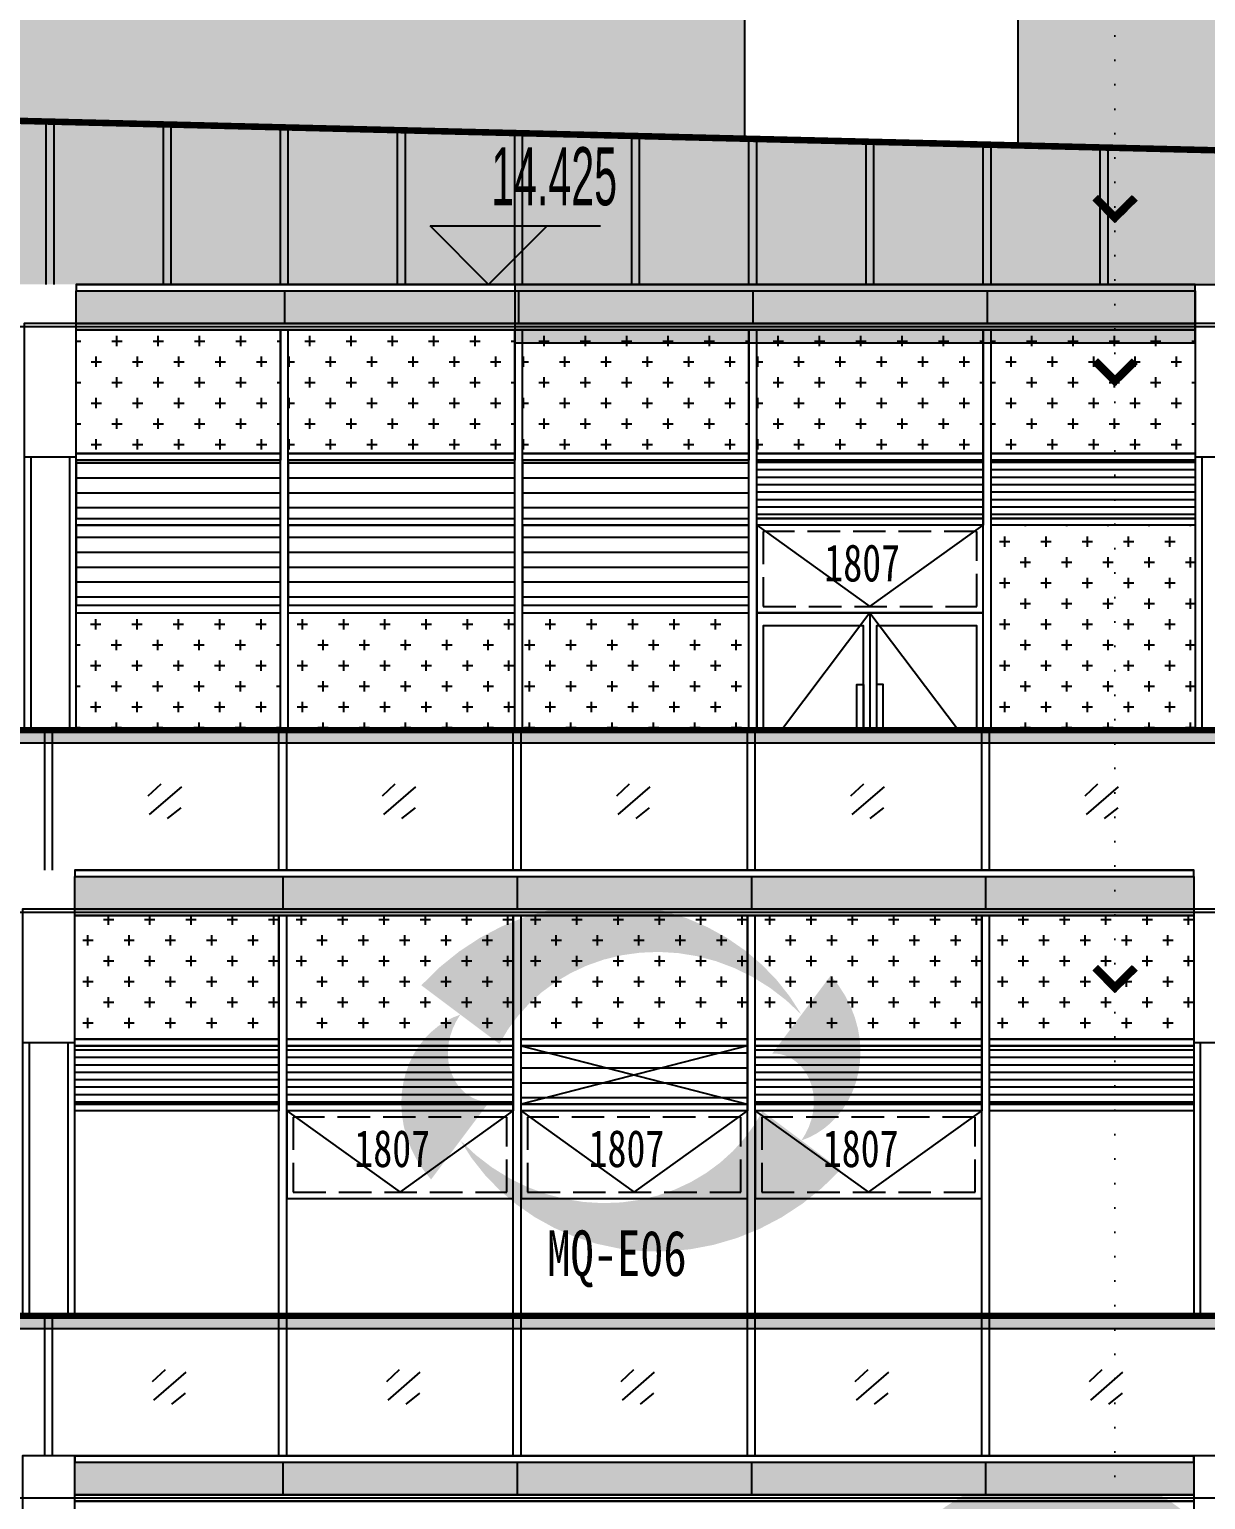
# Model space of a CAD drawing. Extents: x -483182 to 812890, y -390528 to -214858.
# Drawn here: x 309540 to 318579, y -316542 to -305246 of the extents above; entities that cross this region are included whole.
import ezdxf
from ezdxf.xclip import XClip

# ---------------------------------------------------------------- set-up
doc = ezdxf.new("R2010")
doc.units = 0
doc.header["$LTSCALE"] = 1000
doc.header["$MEASUREMENT"] = 0
doc.header["$XCLIPFRAME"] = 0
doc.linetypes.add('DASH', pattern=[0.35, 0.25, -0.1])
doc.linetypes.add('DOT2', pattern=[0.125, 0, -0.125])
for name, color, linetype in [('01-标注_标高', 200, 'Continuous'), ('01-标注_符号', 200, 'Continuous'), ('02-TEXT_标注', 130, 'Continuous'), ('05-填充_156', 156, 'Continuous'), ('05-填充_168', 168, 'Continuous'), ('05-填充_18', 18, 'Continuous'), ('A-C_幕墙龙骨', 133, 'Continuous'), ('A-C_窗', 140, 'Continuous'), ('A-C_门', 150, 'Continuous'), ('A-E_栏杆', 232, 'Continuous'), ('D-铝板', 181, 'Continuous'), ('E-立面轮廓', 241, 'Continuous'), ('外墙百叶', 162, 'Continuous')]:
    doc.layers.add(name, color=color, linetype=linetype)
doc.layers.add('04-不打印_辅助线', color=165, linetype='Continuous', plot=False)
doc.layers.add('DIM_MODI', color=6, linetype='Continuous', plot=False)
doc.styles.add('_TCH_AXIS', font='STXIHEI_0.TTF', dxfattribs={"width": 0.75})
doc.styles.add('_TCH_DIM', font='ros.shx', dxfattribs={"width": 0.75, "bigfont": 'jd.shx'})
doc.styles.add('logo-3', font='', dxfattribs={"width": 0.75})
doc.styles.get("Standard").update_dxf_attribs({"font": 'STXIHEI_0.TTF', "width": 0.75})
doc.styles.get('logo-3').set_extended_font_data('SimSun')
doc.dimstyles.new('副本 ISO-1', dxfattribs={"dimtxt": 2.5, "dimasz": 1.5, "dimexe": 1.25, "dimexo": 0.625, "dimtad": 1, "dimdec": 0, "dimtxsty": 'logo-3', "dimblk": 'ARCHTICK', "dimcen": 2.5, "dimdle": 1, "dimadec": 0, "dimazin": 0, "dimtfac": 1, "dimtdec": 0, "dimtix": 1, "dimtmove": 0, "dimatfit": 3, "dimldrblk": 'AR', "dimfxl": 0, "dimarcsym": 0})
pattern_1 = [(0, (-265776, 354870.37), (158.75, 158.75), [79.375, -238.125]), (90, (-265736.31, 354830.69), (-158.75, 158.75), [79.375, -238.125])]
pattern_2 = [(0, (-288349.68, 311729.43), (0, 114.3), [])]
pattern_3 = [(0, (-290149.68, 311729.43), (0, 114.3), [])]
pattern_4 = [(0, (-291779.68, 311729.43), (0, 114.3), [])]

# ---------------------------------------------------------------- blocks, each defined once
blk = doc.blocks.new('jmhrsdhj')
for p, q in [((-200, 3500), (-200, 0)), ((-150, 3500), (-150, 0)), ((150, 0), (150, 3500)), ((200, 0), (200, 3500))]:
    blk.add_line(p, q)
blk.add_lwpolyline([(-200, 3500), (200, 3500), (200, 4525), (-200, 4525)], close=True)
blk = doc.blocks.new('*U139')
at = {"layer": '05-填充_168'}
h = blk.add_hatch(color=256, dxfattribs=at)
h.dxf.hatch_style = 1
h.paths.add_polyline_path([(0, 300), (8600, 300), (8600, 50), (0, 50)])
for points in [[(0, 350), (8600, 350)], [(0, 300), (8600, 300)], [(0, 50), (8600, 50)], [(0, 0), (8600, 0)]]:
    blk.add_lwpolyline(points)
for points in [[(0, 300), (8600, 300), (8600, 350), (0, 350)], [(0, 300), (8600, 300), (8600, 50), (0, 50)], [(8600, 0), (0, 0), (0, 50), (8600, 50)]]:
    blk.add_lwpolyline(points, close=True)
blk = doc.blocks.new('*U162')
at = {"layer": 'A-C_窗'}
blk.add_line((0, 125), (0, -125), dxfattribs=at)
blk = doc.blocks.new('*U163')
at = {"layer": 'A-C_窗', "color": 0, "linetype": 'ByBlock', "lineweight": -2, "transparency": 16777216}
for p in [(0, 0), (1800, 0), (3600, 0), (5400, 0)]:
    blk.add_blockref('*U162', p, dxfattribs=at)
blk = doc.blocks.new('A$C2E0A5E3B')
blk.add_lwpolyline([(-5, 0), (1735, 0), (1735, 675), (-5, 675)], close=True)
for points in [[(-5, 675), (865, 50)], [(865, 50), (1735, 675)]]:
    blk.add_lwpolyline(points)
at = {"linetype": 'DASH'}
blk.add_lwpolyline([(45, 50), (1685, 50), (1685, 625), (45, 625)], close=True, dxfattribs=at)
at = {"layer": '04-不打印_辅助线', "width": 0.75}
blk.add_text('1807', height=285.4, dxfattribs=at).set_placement((514, 242))
blk = doc.blocks.new('*U160')
at = {"layer": 'A-C_窗'}
blk.add_blockref('A$C2E0A5E3B', (-865, -337.5), dxfattribs=at)
blk = doc.blocks.new('*U161')
at = {"layer": 'A-C_窗', "color": 0, "linetype": 'ByBlock', "lineweight": -2, "transparency": 16777216}
for p in [(0, 0), (1800, 0), (3600, 0)]:
    blk.add_blockref('*U160', p, dxfattribs=at)
blk = doc.blocks.new('jtrsytrs')
at = {"layer": 'A-E_栏杆'}
for points in [[(861, -416), (763, -507)], [(1020, -435), (773, -648)], [(1016, -596), (911, -679)]]:
    blk.add_lwpolyline(points, dxfattribs=at)
blk = doc.blocks.new('*U165')
at = {"layer": 'A-C_窗'}
blk.add_blockref('jtrsytrs', (-907, 533), dxfattribs=at)
blk = doc.blocks.new('*U164')
at = {"layer": 'A-E_栏杆'}
for p, q in [((-30, -537.5), (-30, 537.5)), ((30, -537.5), (30, 537.5))]:
    blk.add_line(p, q, dxfattribs=at)
blk = doc.blocks.new('kiufyujytd')
at = {"layer": '05-填充_156'}
h = blk.add_hatch(dxfattribs=at)
h.set_pattern_fill('CROSS', color=136, scale=100)
h.set_pattern_definition([(0, (-4217, 315929.43), (158.75, 158.75), [79.375, -238.125]), (90, (-4177.32, 315889.74), (-158.75, 158.75), [79.375, -238.125])])
h.paths.add_polyline_path([(27200, 4175), (28770, 4175), (28770, 3225), (27200, 3225)])
h = blk.add_hatch(dxfattribs=at)
h.set_pattern_fill('CROSS', color=136, scale=100)
h.set_pattern_definition([(0, (-2417, 315929.43), (158.75, 158.75), [79.375, -238.125]), (90, (-2377.32, 315889.74), (-158.75, 158.75), [79.375, -238.125])])
h.paths.add_polyline_path([(28830, 4175), (30570, 4175), (30570, 3225), (28830, 3225)])
h = blk.add_hatch(dxfattribs=at)
h.set_pattern_fill('CROSS', color=136, scale=100)
h.set_pattern_definition([(0, (-617, 315929.43), (158.75, 158.75), [79.375, -238.125]), (90, (-577.32, 315889.74), (-158.75, 158.75), [79.375, -238.125])])
h.paths.add_polyline_path([(30630, 4175), (32370, 4175), (32370, 3225), (30630, 3225)])
h = blk.add_hatch(dxfattribs=at)
h.set_pattern_fill('CROSS', color=136, scale=100)
h.set_pattern_definition([(0, (1183, 315929.43), (158.75, 158.75), [79.375, -238.125]), (90, (1222.68, 315889.74), (-158.75, 158.75), [79.375, -238.125])])
h.paths.add_polyline_path([(32430, 4175), (34170, 4175), (34170, 3225), (32430, 3225)])
h = blk.add_hatch(dxfattribs=at)
h.set_pattern_fill('CROSS', color=136, scale=100)
h.set_pattern_definition([(0, (2813, 315929.43), (158.75, 158.75), [79.375, -238.125]), (90, (2852.68, 315889.74), (-158.75, 158.75), [79.375, -238.125])])
h.paths.add_polyline_path([(34230, 4175), (35800, 4175), (35800, 3225), (34230, 3225)])
h = blk.add_hatch(dxfattribs=at)
h.set_pattern_fill('LINE', color=256, scale=60)
h.set_pattern_definition([(0, (28286, 2725), (0, 57.15), [])])
h.paths.add_polyline_path([(27200, 3175), (28770, 3175), (28770, 2725), (27200, 2725)])
h = blk.add_hatch(dxfattribs=at)
h.set_pattern_fill('LINE', color=256, scale=60)
h.set_pattern_definition([(0, (30086, 2725), (0, 57.15), [])])
h.paths.add_polyline_path([(28830, 3175), (30570, 3175), (30570, 2725), (28830, 2725)])
h = blk.add_hatch(dxfattribs=at)
h.set_pattern_fill('LINE', color=256, scale=60)
h.set_pattern_definition([(0, (33686, 2725), (0, 57.15), [])])
h.paths.add_polyline_path([(32430, 3175), (34170, 3175), (34170, 2725), (32430, 2725)])
h = blk.add_hatch(dxfattribs=at)
h.set_pattern_fill('LINE', color=256, scale=60)
h.set_pattern_definition([(0, (35316, 2725), (0, 57.15), [])])
h.paths.add_polyline_path([(34230, 3175), (35800, 3175), (35800, 2725), (34230, 2725)])
at = {"layer": '外墙百叶'}
h = blk.add_hatch(dxfattribs=at)
h.set_pattern_fill('LINE', color=256, scale=120)
h.set_pattern_definition([(0, (15101.5, 72424), (0, 114.3), [])])
h.paths.add_polyline_path([(30630, 3175), (32370, 3175), (32370, 2725), (30630, 2725)])
for points in [[(27200, 4175), (28770, 4175), (28770, 3225), (27200, 3225)], [(28830, 4175), (30570, 4175), (30570, 3225), (28830, 3225)], [(30630, 4175), (32370, 4175), (32370, 3225), (30630, 3225)], [(32430, 4175), (34170, 4175), (34170, 3225), (32430, 3225)], [(34230, 4175), (35800, 4175), (35800, 3225), (34230, 3225)], [(28770, 3175), (27200, 3175), (27200, 3225), (28770, 3225)], [(27200, 3175), (28770, 3175), (28770, 2725), (27200, 2725)], [(30570, 3175), (28830, 3175), (28830, 3225), (30570, 3225)], [(28830, 3175), (30570, 3175), (30570, 2725), (28830, 2725)], [(32370, 3175), (30630, 3175), (30630, 3225), (32370, 3225)], [(30630, 3175), (32370, 3175), (32370, 2725), (30630, 2725)], [(34170, 3175), (32430, 3175), (32430, 3225), (34170, 3225)], [(32430, 3175), (34170, 3175), (34170, 2725), (32430, 2725)], [(35800, 3175), (34230, 3175), (34230, 3225), (35800, 3225)], [(34230, 3175), (35800, 3175), (35800, 2725), (34230, 2725)], [(28770, 2675), (27200, 2675), (27200, 2725), (28770, 2725)], [(30570, 2675), (28830, 2675), (28830, 2725), (30570, 2725)], [(32370, 2675), (30630, 2675), (30630, 2725), (32370, 2725)], [(34170, 2675), (32430, 2675), (32430, 2725), (34170, 2725)], [(35800, 2675), (34230, 2675), (34230, 2725), (35800, 2725)]]:
    blk.add_lwpolyline(points, close=True)
for points in [[(27200, 3225), (28770, 3225)], [(27200, 3175), (28770, 3175)], [(28830, 3225), (30570, 3225)], [(28830, 3175), (30570, 3175)], [(30630, 3225), (32370, 3225)], [(30630, 3175), (32370, 3175)], [(32430, 3225), (34170, 3225)], [(32430, 3175), (34170, 3175)], [(34230, 3225), (35800, 3225)], [(34230, 3175), (35800, 3175)]]:
    blk.add_lwpolyline(points)
at = {"layer": 'A-C_窗'}
for p, q in [((28770, 25), (28770, 4175)), ((28830, 25), (28830, 4175)), ((30570, 25), (30570, 4175)), ((30630, 25), (30630, 4175)), ((32370, 25), (32370, 4175)), ((32430, 25), (32430, 4175)), ((34170, 25), (34170, 4175)), ((34230, 25), (34230, 4175))]:
    blk.add_line(p, q, dxfattribs=at)
for points in [[(-1120, 5600), (-8800, 5600), (-8800, -300), (44970, -300)], [(44970, 5600), (1120, 5600)]]:
    blk.add_lwpolyline(points, dxfattribs=at)
at = {"layer": '外墙百叶'}
for p, q in [((32370, 3175), (30630, 2725)), ((30630, 3175), (32370, 2725))]:
    blk.add_line(p, q, dxfattribs=at)
at = {"layer": 'A-C_窗'}
for name, p in [('*U139', (27200, 4175)), ('*U163', (28800, 4350)), ('*U161', (29700, 2338))]:
    blk.add_blockref(name, p, dxfattribs=at)
at = {"layer": 'A-E_栏杆', "color": 0, "linetype": 'ByBlock', "lineweight": -2, "transparency": 16777216}
for name, p in [('*U164', (27000, 5062)), ('*U164', (28800, 5062)), ('*U164', (30600, 5062)), ('*U164', (32400, 5062)), ('*U164', (34200, 5062)), ('*U165', (27907, 5067)), ('*U165', (29707, 5067)), ('*U165', (31507, 5067)), ('*U165', (33307, 5067)), ('*U165', (35107, 5067))]:
    blk.add_blockref(name, p, dxfattribs=at)
at = {"layer": 'D-铝板'}
for p in [(27000, -300), (36000, -300)]:
    blk.add_blockref('jmhrsdhj', p, dxfattribs=at)
blk = doc.blocks.new('*U197')
at = {"layer": 'A-C_窗'}
blk.add_line((0, 125), (0, -125), dxfattribs=at)
blk = doc.blocks.new('*U198')
at = {"layer": 'A-C_窗', "color": 0, "linetype": 'ByBlock', "lineweight": -2, "transparency": 16777216}
for p in [(0, 0), (1800, 0), (3600, 0), (5400, 0)]:
    blk.add_blockref('*U197', p, dxfattribs=at)
blk = doc.blocks.new('A$C58EF75E214')
at = {"layer": '05-填充_18'}
h = blk.add_hatch(color=256, dxfattribs=at)
h.dxf.hatch_style = 1
h.paths.add_polyline_path([(-930, -100), (4300, -100), (4300, 350), (-930, 350)])
blk.add_lwpolyline([(-930, -100), (4300, -100), (4300, 350), (-930, 350)], close=True)
blk = doc.blocks.new('A$C5BC7050D')
for points in [[(-1735, 0), (5, 0), (5, 2300), (-1735, 2300)], [(-915, 100), (-915, 2200), (-1685, 2200), (-1685, 100)], [(-815, 100), (-45, 100), (-45, 2200), (-815, 2200)], [(-915, 550), (-965, 550), (-965, 1750), (-915, 1750)], [(-815, 550), (-765, 550), (-765, 1750), (-815, 1750)]]:
    blk.add_lwpolyline(points, close=True)
for points in [[(-865, 2300), (-1735, 1150), (-865, 0)], [(-865, 2300), (-865, 0)], [(-865, 2300), (5, 1150), (-865, 0)]]:
    blk.add_lwpolyline(points)
at = {"layer": '04-不打印_辅助线', "style": '_TCH_AXIS', "width": 0.75}
blk.add_text('WM1823', height=285.4, dxfattribs=at).set_placement((-1433, 920))
blk = doc.blocks.new('*U196')
at = {"layer": 'A-C_窗'}
blk.add_blockref('A$C2E0A5E3B', (-865, -337.5), dxfattribs=at)
blk = doc.blocks.new('jdrestrea')
at = {"layer": '05-填充_156'}
h = blk.add_hatch(dxfattribs=at)
h.set_pattern_fill('CROSS', color=136, scale=100)
h.set_pattern_definition([(0, (-265776, 354870.43), (158.75, 158.75), [79.375, -238.125]), (90, (-265736.31, 354830.74), (-158.75, 158.75), [79.375, -238.125])])
h.paths.add_polyline_path([(1520, 6263), (680, 6283), (680, 4525), (1520, 4525)])
h.paths.add_polyline_path([(620, 6285), (0, 6300), (0, 4525), (620, 4525)])
h.paths.add_polyline_path([(2420, 6241), (1580, 6261), (1580, 4525), (2420, 4525)])
h.paths.add_polyline_path([(3320, 6218), (2480, 6239), (2480, 4525), (3150, 4525), (3320, 4525)])
h.paths.add_polyline_path([(4220, 6196), (3380, 6217), (3380, 4525), (3550, 4525), (4220, 4525)])
h.paths.add_polyline_path([(5120, 6174), (4280, 6195), (4280, 4525), (5120, 4525)])
h.paths.add_polyline_path([(6020, 6152), (5180, 6173), (5180, 4525), (6020, 4525)])
h.paths.add_polyline_path([(6920, 6130), (6080, 6151), (6080, 4525), (6920, 4525)])
h.paths.add_polyline_path([(7820, 6108), (6980, 6128), (6980, 4525), (7820, 4525)])
h.paths.add_polyline_path([(8720, 6086), (7880, 6106), (7880, 4525), (8720, 4525)])
h.paths.add_polyline_path([(9620, 6064), (8780, 6084), (8780, 4525), (9620, 4525)])
h.paths.add_polyline_path([(10520, 6041), (9680, 6062), (9680, 4525), (10520, 4525)])
h.paths.add_polyline_path([(11420, 6019), (10580, 6040), (10580, 4525), (11420, 4525)])
h.paths.add_polyline_path([(12320, 5997), (11480, 6018), (11480, 4525), (12150, 4525), (12320, 4525)])
h.paths.add_polyline_path([(13220, 5975), (12380, 5996), (12380, 4525), (12550, 4525), (13220, 4525)])
h.paths.add_polyline_path([(14120, 5953), (13280, 5974), (13280, 4525), (14120, 4525)])
h.paths.add_polyline_path([(15020, 5931), (14180, 5951), (14180, 4525), (15020, 4525)])
h.paths.add_polyline_path([(15920, 5909), (15080, 5929), (15080, 4525), (15920, 4525)])
h.paths.add_polyline_path([(16820, 5887), (15980, 5907), (15980, 4525), (16820, 4525)])
h.paths.add_polyline_path([(17720, 5864), (16880, 5885), (16880, 4525), (17720, 4525)])
h.paths.add_polyline_path([(18620, 5842), (17780, 5863), (17780, 4525), (18620, 4525)])
h.paths.add_polyline_path([(19520, 5820), (18680, 5841), (18680, 4525), (19520, 4525)])
h.paths.add_polyline_path([(20420, 5798), (19580, 5819), (19580, 4525), (20420, 4525)])
h.paths.add_polyline_path([(21320, 5776), (20480, 5797), (20480, 4525), (21150, 4525), (21320, 4525)])
h.paths.add_polyline_path([(22220, 5754), (21380, 5775), (21380, 4525), (21550, 4525), (22220, 4525)])
h.paths.add_polyline_path([(23120, 5732), (22280, 5752), (22280, 4525), (23120, 4525)])
h.paths.add_polyline_path([(24020, 5710), (23180, 5730), (23180, 4525), (24020, 4525)])
h.paths.add_polyline_path([(24920, 5688), (24080, 5708), (24080, 4525), (24920, 4525)])
h.paths.add_polyline_path([(25820, 5665), (24980, 5686), (24980, 4525), (25820, 4525)])
h.paths.add_polyline_path([(26720, 5643), (25880, 5664), (25880, 4525), (26720, 4525)])
h.paths.add_polyline_path([(27620, 5621), (26780, 5642), (26780, 4525), (27620, 4525)])
h.paths.add_polyline_path([(28520, 5599), (27680, 5620), (27680, 4525), (28520, 4525)])
h.paths.add_polyline_path([(29420, 5577), (28580, 5598), (28580, 4525), (29420, 4525)])
h.paths.add_polyline_path([(30320, 5555), (29480, 5575), (29480, 4525), (30150, 4525), (30320, 4525)])
h.paths.add_polyline_path([(31070, 5536), (30380, 5553), (30380, 4525), (30550, 4525), (31070, 4525)])
h.paths.add_polyline_path([(31820, 5518), (31130, 5535), (31130, 4525), (31820, 4525)])
h.paths.add_polyline_path([(32570, 5499), (31880, 5516), (31880, 4525), (32570, 4525)])
h.paths.add_polyline_path([(33320, 5481), (32630, 5498), (32630, 4525), (33320, 4525)])
h.paths.add_polyline_path([(34070, 5463), (33380, 5480), (33380, 4525), (34070, 4525)])
h.paths.add_polyline_path([(34820, 5444), (34130, 5461), (34130, 4525), (34820, 4525)])
h.paths.add_polyline_path([(35570, 5426), (34880, 5443), (34880, 4525), (35570, 4525)])
h.paths.add_polyline_path([(36320, 5407), (35630, 5424), (35630, 4525), (36320, 4525)])
h.paths.add_polyline_path([(37070, 5389), (36380, 5406), (36380, 4525), (37070, 4525)])
h.paths.add_polyline_path([(37820, 5370), (37130, 5387), (37130, 4525), (37820, 4525)])
h.paths.add_polyline_path([(38570, 5352), (37880, 5369), (37880, 4525), (38570, 4525)])
h.paths.add_polyline_path([(39320, 5334), (38630, 5351), (38630, 4525), (39320, 4525)])
h.paths.add_polyline_path([(40070, 5315), (39380, 5332), (39380, 4525), (40070, 4525)])
h = blk.add_hatch(dxfattribs=at)
h.set_pattern_fill('CROSS', color=136, scale=100)
h.set_pattern_definition([(0, (-9867, 315929.37), (158.75, 158.75), [79.375, -238.125]), (90, (-9827.32, 315889.69), (-158.75, 158.75), [79.375, -238.125])])
h.paths.add_polyline_path([(21550, 4175), (23120, 4175), (23120, 3225), (21550, 3225)])
h = blk.add_hatch(dxfattribs=at)
h.set_pattern_fill('CROSS', color=136, scale=100)
h.set_pattern_definition([(0, (-8067, 315929.37), (158.75, 158.75), [79.375, -238.125]), (90, (-8027.32, 315889.69), (-158.75, 158.75), [79.375, -238.125])])
h.paths.add_polyline_path([(23180, 4175), (24920, 4175), (24920, 3225), (23180, 3225)])
h = blk.add_hatch(dxfattribs=at)
h.set_pattern_fill('CROSS', color=136, scale=100)
h.set_pattern_definition([(0, (-6267, 315929.37), (158.75, 158.75), [79.375, -238.125]), (90, (-6227.32, 315889.69), (-158.75, 158.75), [79.375, -238.125])])
h.paths.add_polyline_path([(24980, 4175), (26720, 4175), (26720, 3225), (24980, 3225)])
h = blk.add_hatch(dxfattribs=at)
h.set_pattern_fill('CROSS', color=136, scale=100)
h.set_pattern_definition([(0, (-4467, 315929.37), (158.75, 158.75), [79.375, -238.125]), (90, (-4427.32, 315889.69), (-158.75, 158.75), [79.375, -238.125])])
h.paths.add_polyline_path([(26780, 4175), (28520, 4175), (28520, 3225), (26780, 3225)])
h = blk.add_hatch(dxfattribs=at)
h.set_pattern_fill('CROSS', color=136, scale=100)
h.set_pattern_definition([(0, (-2837, 315929.37), (158.75, 158.75), [79.375, -238.125]), (90, (-2797.32, 315889.69), (-158.75, 158.75), [79.375, -238.125])])
h.paths.add_polyline_path([(28580, 4175), (30150, 4175), (30150, 3225), (28580, 3225)])
h = blk.add_hatch(dxfattribs=at)
h.set_pattern_fill('LINE', color=256, scale=60)
h.set_pattern_definition([(0, (28036, 2724.944), (0, 57.15), [])])
h.paths.add_polyline_path([(26780, 3175), (28520, 3175), (28520, 2725), (26780, 2725)])
h = blk.add_hatch(dxfattribs=at)
h.set_pattern_fill('LINE', color=256, scale=60)
h.set_pattern_definition([(0, (29666, 2724.944), (0, 57.15), [])])
h.paths.add_polyline_path([(28580, 3175), (30150, 3175), (30150, 2725), (28580, 2725)])
h = blk.add_hatch(dxfattribs=at)
h.set_pattern_fill('CROSS', color=136, scale=100)
h.set_pattern_definition(pattern_1)
h.paths.add_polyline_path([(28580, 2675), (30150, 2675), (30150, 25), (28580, 25)])
h = blk.add_hatch(dxfattribs=at)
h.set_pattern_fill('CROSS', color=136, scale=100)
h.set_pattern_definition(pattern_1)
h.paths.add_polyline_path([(24980, 2000), (26720, 2000), (26720, 25), (24980, 25)])
h.paths.add_polyline_path([(23180, 2000), (24920, 2000), (24920, 25), (23180, 25)])
h.paths.add_polyline_path([(21550, 2000), (23120, 2000), (23120, 25), (21550, 25)])
at = {"layer": '外墙百叶'}
h = blk.add_hatch(dxfattribs=at)
h.set_pattern_fill('LINE', color=256, scale=120)
h.set_pattern_definition(pattern_4)
h.paths.add_polyline_path([(21550, 2725), (23120, 2725), (23120, 3175), (21550, 3175)])
h = blk.add_hatch(dxfattribs=at)
h.set_pattern_fill('LINE', color=256, scale=120)
h.set_pattern_definition(pattern_3)
h.paths.add_polyline_path([(23180, 2725), (24920, 2725), (24920, 3175), (23180, 3175)])
h = blk.add_hatch(dxfattribs=at)
h.set_pattern_fill('LINE', color=256, scale=120)
h.set_pattern_definition(pattern_2)
h.paths.add_polyline_path([(24980, 2725), (26720, 2725), (26720, 3175), (24980, 3175)])
h = blk.add_hatch(dxfattribs=at)
h.set_pattern_fill('LINE', color=256, scale=120)
h.set_pattern_definition(pattern_4)
h.paths.add_polyline_path([(21550, 2060), (23120, 2060), (23120, 2675), (21550, 2675)])
h = blk.add_hatch(dxfattribs=at)
h.set_pattern_fill('LINE', color=256, scale=120)
h.set_pattern_definition(pattern_3)
h.paths.add_polyline_path([(23180, 2060), (24920, 2060), (24920, 2675), (23180, 2675)])
h = blk.add_hatch(dxfattribs=at)
h.set_pattern_fill('LINE', color=256, scale=120)
h.set_pattern_definition(pattern_2)
h.paths.add_polyline_path([(24980, 2060), (26720, 2060), (26720, 2675), (24980, 2675)])
for points in [[(21550, 4175), (23120, 4175), (23120, 3225), (21550, 3225)], [(23180, 4175), (24920, 4175), (24920, 3225), (23180, 3225)], [(24980, 4175), (26720, 4175), (26720, 3225), (24980, 3225)], [(26780, 4175), (28520, 4175), (28520, 3225), (26780, 3225)], [(28580, 4175), (30150, 4175), (30150, 3225), (28580, 3225)], [(23120, 3175), (21550, 3175), (21550, 3225), (23120, 3225)], [(24920, 3175), (23180, 3175), (23180, 3225), (24920, 3225)], [(26720, 3175), (24980, 3175), (24980, 3225), (26720, 3225)], [(28520, 3175), (26780, 3175), (26780, 3225), (28520, 3225)], [(26780, 3175), (28520, 3175), (28520, 2725), (26780, 2725)], [(30150, 3175), (28580, 3175), (28580, 3225), (30150, 3225)], [(28580, 3175), (30150, 3175), (30150, 2725), (28580, 2725)], [(28520, 2675), (26780, 2675), (26780, 2725), (28520, 2725)], [(30150, 2675), (28580, 2675), (28580, 2725), (30150, 2725)]]:
    blk.add_lwpolyline(points, close=True)
for points in [[(21550, 3225), (23120, 3225)], [(21550, 3175), (23120, 3175)], [(23180, 3225), (24920, 3225)], [(23180, 3175), (24920, 3175)], [(24980, 3225), (26720, 3225)], [(24980, 3175), (26720, 3175)], [(26780, 3225), (28520, 3225)], [(26780, 3175), (28520, 3175)], [(28580, 3225), (30150, 3225)], [(28580, 3175), (30150, 3175)]]:
    blk.add_lwpolyline(points)
at = {"layer": '05-填充_18', "const_width": 60}
for points in [[(21350, 4525), (21350, 5775)], [(22250, 4525), (22250, 5753)], [(23150, 4525), (23150, 5731)], [(24050, 4525), (24050, 5709)], [(24950, 4525), (24950, 5687)], [(25850, 4525), (25850, 5665)], [(26750, 4525), (26750, 5643)], [(27650, 4525), (27650, 5620)], [(28550, 4525), (28550, 5598)], [(29450, 4525), (29450, 5576)]]:
    blk.add_lwpolyline(points, dxfattribs=at)
at = {"layer": 'A-C_幕墙龙骨'}
for points in [[(21320, 4525), (21320, 5776)], [(21380, 4525), (21380, 5775)], [(22220, 4525), (22220, 5754)], [(22280, 4525), (22280, 5752)], [(23120, 4525), (23120, 5732)], [(23180, 4525), (23180, 5730)], [(24020, 4525), (24020, 5710)], [(24080, 4525), (24080, 5708)], [(24920, 4525), (24920, 5688)], [(24980, 4525), (24980, 5686)], [(25820, 4525), (25820, 5665)], [(25880, 4525), (25880, 5664)], [(26720, 4525), (26720, 5643)], [(26780, 4525), (26780, 5642)], [(27620, 4525), (27620, 5621)], [(27680, 4525), (27680, 5620)], [(28520, 4525), (28520, 5599)], [(28580, 4525), (28580, 5598)], [(29420, 4525), (29420, 5577)], [(29480, 4525), (29480, 5575)]]:
    blk.add_lwpolyline(points, dxfattribs=at)
at = {"layer": 'A-C_窗'}
for p, q in [((40686, 5300), (0, 6300)), ((23120, 25), (23120, 4175)), ((23180, 25), (23180, 4175)), ((24920, 25), (24920, 4175)), ((24980, 25), (24980, 4175)), ((26720, -300), (26720, 4175)), ((26780, -300), (26780, 4175)), ((28520, -300), (28520, 4175)), ((28580, -300), (28580, 4175)), ((21550, 2725), (23120, 2725)), ((23180, 2725), (24920, 2725)), ((24980, 2725), (26720, 2725)), ((21550, 2675), (23120, 2675)), ((23180, 2675), (24920, 2675)), ((24980, 2675), (26720, 2675)), ((21550, 2060), (23120, 2060)), ((23180, 2060), (24920, 2060)), ((24980, 2060), (26720, 2060)), ((21550, 2000), (23120, 2000)), ((23180, 2000), (24920, 2000)), ((24980, 2000), (26720, 2000))]:
    blk.add_line(p, q, dxfattribs=at)
at = {"layer": '外墙百叶'}
for points in [[(21550, 2725), (23120, 2725), (23120, 3175), (21550, 3175)], [(23180, 2725), (24920, 2725), (24920, 3175), (23180, 3175)], [(24980, 2725), (26720, 2725), (26720, 3175), (24980, 3175)], [(21550, 2060), (23120, 2060), (23120, 2675), (21550, 2675)], [(23180, 2060), (24920, 2060), (24920, 2675), (23180, 2675)], [(24980, 2060), (26720, 2060), (26720, 2675), (24980, 2675)]]:
    blk.add_lwpolyline(points, close=True, dxfattribs=at)
at = {"layer": 'A-C_窗'}
for name, p in [('*U139', (21550, 4175)), ('*U198', (23150, 4350))]:
    blk.add_blockref(name, p, dxfattribs=at)
at = {"layer": 'A-C_窗', "color": 0, "linetype": 'ByBlock', "lineweight": -2, "transparency": 16777216}
blk.add_blockref('*U196', (27650, 2338), dxfattribs=at)
at = {"layer": 'A-C_门'}
blk.add_blockref('A$C5BC7050D', (28515, -300), dxfattribs=at)
at = {"layer": 'D-铝板'}
for name, p in [('A$C58EF75E214', (25850, 4175)), ('jmhrsdhj', (21350, -300)), ('jmhrsdhj', (30350, -300))]:
    blk.add_blockref(name, p, dxfattribs=at)
blk = doc.blocks.new('*U245')
at = {"layer": 'A-C_窗'}
blk.add_line((0, 125), (0, -125), dxfattribs=at)
blk = doc.blocks.new('*U246')
at = {"layer": 'A-C_窗', "color": 0, "linetype": 'ByBlock', "lineweight": -2, "transparency": 16777216}
for p in [(0, 0), (1800, 0), (3600, 0), (5400, 0)]:
    blk.add_blockref('*U245', p, dxfattribs=at)
blk = doc.blocks.new('*U273')
at = {"layer": 'A-E_栏杆'}
for p, q in [((-30, -537.5), (-30, 537.5)), ((30, -537.5), (30, 537.5))]:
    blk.add_line(p, q, dxfattribs=at)
blk = doc.blocks.new('*U274')
at = {"layer": 'A-E_栏杆', "color": 0, "linetype": 'ByBlock', "lineweight": -2, "transparency": 16777216}
for p in [(23400, 0), (25200, 0), (27000, 0), (28800, 0), (30600, 0)]:
    blk.add_blockref('*U273', p, dxfattribs=at)
blk = doc.blocks.new('*U275')
at = {"layer": 'A-C_窗'}
blk.add_blockref('jtrsytrs', (-907, 533), dxfattribs=at)
blk = doc.blocks.new('*U276')
at = {"layer": 'A-E_栏杆', "color": 0, "linetype": 'ByBlock', "lineweight": -2, "transparency": 16777216}
for p in [(25200, 0), (27000, 0), (28800, 0), (30600, 0), (32400, 0)]:
    blk.add_blockref('*U275', p, dxfattribs=at)
blk = doc.blocks.new('_ArchTick')
at = {"color": 0, "linetype": 'ByBlock', "const_width": 0.4}
blk.add_lwpolyline([(-0.5, -0.5), (0.5, 0.5)], dxfattribs=at)
blk = doc.blocks.new('*X6')
at = {"color": 0}
for p, q in [((-1012.2986, 1692.7091), (-1012.2986, 1692.7356)), ((-1012.2985, 1692.7357), (-1012.2968, 1692.7357)), ((-1012.2976, 1692.7081), (-1012.2976, 1692.7364)), ((-1012.2966, 1692.7071), (-1012.2966, 1692.7354)), ((-1012.3116, 1692.7221), (-1012.3116, 1692.7226)), ((-1012.3115, 1692.7227), (-1012.2838, 1692.7227)), ((-1012.3111, 1692.7217), (-1012.2828, 1692.7217)), ((-1012.3106, 1692.7211), (-1012.3106, 1692.7236)), ((-1012.3105, 1692.7237), (-1012.2848, 1692.7237)), ((-1012.3101, 1692.7207), (-1012.2818, 1692.7207)), ((-1012.3096, 1692.7201), (-1012.3096, 1692.7246)), ((-1012.3095, 1692.7247), (-1012.2858, 1692.7247)), ((-1012.3091, 1692.7197), (-1012.2808, 1692.7197)), ((-1012.3086, 1692.7191), (-1012.3086, 1692.7256)), ((-1012.3085, 1692.7257), (-1012.2868, 1692.7257)), ((-1012.3081, 1692.7187), (-1012.2798, 1692.7187)), ((-1012.3076, 1692.7181), (-1012.3076, 1692.7266)), ((-1012.3075, 1692.7267), (-1012.2878, 1692.7267)), ((-1012.3071, 1692.7177), (-1012.2788, 1692.7177)), ((-1012.3066, 1692.7171), (-1012.3066, 1692.7276)), ((-1012.3065, 1692.7277), (-1012.2888, 1692.7277)), ((-1012.3061, 1692.7167), (-1012.2778, 1692.7167)), ((-1012.3056, 1692.7161), (-1012.3056, 1692.7286)), ((-1012.3055, 1692.7287), (-1012.2898, 1692.7287)), ((-1012.3051, 1692.7157), (-1012.2768, 1692.7157)), ((-1012.3046, 1692.7151), (-1012.3046, 1692.7296)), ((-1012.3045, 1692.7297), (-1012.2908, 1692.7297)), ((-1012.3041, 1692.7147), (-1012.2758, 1692.7147)), ((-1012.3036, 1692.7141), (-1012.3036, 1692.7306)), ((-1012.3035, 1692.7307), (-1012.2918, 1692.7307)), ((-1012.3031, 1692.7137), (-1012.2748, 1692.7137)), ((-1012.3026, 1692.7131), (-1012.3026, 1692.7316)), ((-1012.3025, 1692.7317), (-1012.2928, 1692.7317)), ((-1012.3021, 1692.7127), (-1012.2738, 1692.7127)), ((-1012.3016, 1692.7121), (-1012.3016, 1692.7326)), ((-1012.3015, 1692.7327), (-1012.2938, 1692.7327)), ((-1012.3011, 1692.7117), (-1012.2728, 1692.7117)), ((-1012.3006, 1692.7111), (-1012.3006, 1692.7336)), ((-1012.3005, 1692.7337), (-1012.2948, 1692.7337)), ((-1012.3001, 1692.7107), (-1012.2718, 1692.7107)), ((-1012.2996, 1692.7101), (-1012.2996, 1692.7346)), ((-1012.2995, 1692.7347), (-1012.2958, 1692.7347)), ((-1012.2991, 1692.7097), (-1012.2708, 1692.7097)), ((-1012.2981, 1692.7087), (-1012.2698, 1692.7087)), ((-1012.2971, 1692.7077), (-1012.2688, 1692.7077)), ((-1012.2961, 1692.7067), (-1012.2678, 1692.7067)), ((-1012.2956, 1692.7061), (-1012.2956, 1692.7344)), ((-1012.2951, 1692.7057), (-1012.2668, 1692.7057)), ((-1012.2946, 1692.7051), (-1012.2946, 1692.7334)), ((-1012.2941, 1692.7047), (-1012.2658, 1692.7047)), ((-1012.2936, 1692.7041), (-1012.2936, 1692.7324)), ((-1012.2931, 1692.7037), (-1012.2648, 1692.7037)), ((-1012.2926, 1692.7031), (-1012.2926, 1692.7314)), ((-1012.2921, 1692.7027), (-1012.2638, 1692.7027)), ((-1012.2916, 1692.7021), (-1012.2916, 1692.7304)), ((-1012.2911, 1692.7017), (-1012.2628, 1692.7017)), ((-1012.2906, 1692.7011), (-1012.2906, 1692.7294)), ((-1012.2901, 1692.7007), (-1012.2618, 1692.7007)), ((-1012.2896, 1692.7001), (-1012.2896, 1692.7284)), ((-1012.2891, 1692.6997), (-1012.2608, 1692.6997)), ((-1012.2886, 1692.6991), (-1012.2886, 1692.7274)), ((-1012.2881, 1692.6987), (-1012.2598, 1692.6987)), ((-1012.2876, 1692.6981), (-1012.2876, 1692.7264)), ((-1012.2871, 1692.6977), (-1012.2588, 1692.6977)), ((-1012.2866, 1692.6971), (-1012.2866, 1692.7254)), ((-1012.2861, 1692.6967), (-1012.2578, 1692.6967)), ((-1012.2856, 1692.6961), (-1012.2856, 1692.7244)), ((-1012.2851, 1692.6957), (-1012.2568, 1692.6957)), ((-1012.2846, 1692.6951), (-1012.2846, 1692.7234)), ((-1012.2841, 1692.6947), (-1012.2558, 1692.6947)), ((-1012.2836, 1692.6941), (-1012.2836, 1692.7224)), ((-1012.2831, 1692.6937), (-1012.2548, 1692.6937)), ((-1012.2826, 1692.6931), (-1012.2826, 1692.7214)), ((-1012.2821, 1692.6927), (-1012.2538, 1692.6927)), ((-1012.2816, 1692.6921), (-1012.2816, 1692.7204)), ((-1012.2811, 1692.6917), (-1012.2528, 1692.6917)), ((-1012.2806, 1692.6911), (-1012.2806, 1692.7194)), ((-1012.2801, 1692.6907), (-1012.2518, 1692.6907)), ((-1012.2796, 1692.6901), (-1012.2796, 1692.7184)), ((-1012.2791, 1692.6897), (-1012.2508, 1692.6897)), ((-1012.2786, 1692.6891), (-1012.2786, 1692.7174)), ((-1012.2776, 1692.6881), (-1012.2776, 1692.7164)), ((-1012.2766, 1692.6871), (-1012.2766, 1692.7154)), ((-1012.2756, 1692.6861), (-1012.2756, 1692.7144)), ((-1012.2746, 1692.6851), (-1012.2746, 1692.7134)), ((-1012.2736, 1692.6841), (-1012.2736, 1692.7124)), ((-1012.2726, 1692.6831), (-1012.2726, 1692.7114)), ((-1012.2716, 1692.6821), (-1012.2716, 1692.7104)), ((-1012.2706, 1692.6811), (-1012.2706, 1692.7094)), ((-1012.2696, 1692.6801), (-1012.2696, 1692.7084)), ((-1012.2686, 1692.6791), (-1012.2686, 1692.7074)), ((-1012.2676, 1692.6781), (-1012.2676, 1692.7064)), ((-1012.2666, 1692.6771), (-1012.2666, 1692.7054)), ((-1012.2656, 1692.6761), (-1012.2656, 1692.7044)), ((-1012.2646, 1692.6751), (-1012.2646, 1692.7034)), ((-1012.2636, 1692.6741), (-1012.2636, 1692.7024)), ((-1012.2626, 1692.6731), (-1012.2626, 1692.7014)), ((-1012.2616, 1692.6721), (-1012.2616, 1692.7004)), ((-1012.2606, 1692.6711), (-1012.2606, 1692.6994)), ((-1012.2596, 1692.6701), (-1012.2596, 1692.6984)), ((-1012.2586, 1692.6424), (-1012.2586, 1692.6974)), ((-1012.2576, 1692.6434), (-1012.2576, 1692.6964)), ((-1012.2566, 1692.6444), (-1012.2566, 1692.6954)), ((-1012.2556, 1692.6454), (-1012.2556, 1692.6944)), ((-1012.2546, 1692.6464), (-1012.2546, 1692.6934)), ((-1012.2536, 1692.6474), (-1012.2536, 1692.6924)), ((-1012.2526, 1692.6484), (-1012.2526, 1692.6914)), ((-1012.2516, 1692.6494), (-1012.2516, 1692.6904)), ((-1012.2846, 1692.6447), (-1012.2563, 1692.6447)), ((-1012.2846, 1692.6164), (-1012.2846, 1692.6447)), ((-1012.2836, 1692.6457), (-1012.2553, 1692.6457)), ((-1012.2836, 1692.6174), (-1012.2836, 1692.6457)), ((-1012.2826, 1692.6467), (-1012.2543, 1692.6467)), ((-1012.2826, 1692.6184), (-1012.2826, 1692.6467)), ((-1012.2816, 1692.6477), (-1012.2533, 1692.6477)), ((-1012.2816, 1692.6194), (-1012.2816, 1692.6477)), ((-1012.2806, 1692.6487), (-1012.2523, 1692.6487)), ((-1012.2806, 1692.6204), (-1012.2806, 1692.6487)), ((-1012.2796, 1692.6497), (-1012.2513, 1692.6497)), ((-1012.2796, 1692.6214), (-1012.2796, 1692.6497)), ((-1012.2786, 1692.6507), (-1012.2503, 1692.6507)), ((-1012.2786, 1692.6224), (-1012.2786, 1692.6507)), ((-1012.2781, 1692.6887), (-1012.2498, 1692.6887)), ((-1012.2776, 1692.6517), (-1012.2493, 1692.6517)), ((-1012.2776, 1692.6234), (-1012.2776, 1692.6517)), ((-1012.2771, 1692.6877), (-1012.2488, 1692.6877)), ((-1012.2766, 1692.6527), (-1012.2483, 1692.6527)), ((-1012.2766, 1692.6244), (-1012.2766, 1692.6527)), ((-1012.2761, 1692.6867), (-1012.2478, 1692.6867)), ((-1012.2756, 1692.6537), (-1012.2473, 1692.6537)), ((-1012.2756, 1692.6254), (-1012.2756, 1692.6537)), ((-1012.2751, 1692.6857), (-1012.2468, 1692.6857)), ((-1012.2746, 1692.6547), (-1012.2463, 1692.6547)), ((-1012.2746, 1692.6264), (-1012.2746, 1692.6547)), ((-1012.2741, 1692.6847), (-1012.2458, 1692.6847)), ((-1012.2736, 1692.6557), (-1012.2453, 1692.6557)), ((-1012.2736, 1692.6274), (-1012.2736, 1692.6557)), ((-1012.2731, 1692.6837), (-1012.2448, 1692.6837)), ((-1012.2726, 1692.6567), (-1012.2443, 1692.6567)), ((-1012.2726, 1692.6284), (-1012.2726, 1692.6567)), ((-1012.2721, 1692.6827), (-1012.2438, 1692.6827)), ((-1012.2716, 1692.6577), (-1012.2433, 1692.6577)), ((-1012.2716, 1692.6294), (-1012.2716, 1692.6577)), ((-1012.2711, 1692.6817), (-1012.2428, 1692.6817)), ((-1012.2706, 1692.6587), (-1012.2423, 1692.6587)), ((-1012.2706, 1692.6304), (-1012.2706, 1692.6587)), ((-1012.2701, 1692.6807), (-1012.2418, 1692.6807)), ((-1012.2696, 1692.6597), (-1012.2413, 1692.6597)), ((-1012.2696, 1692.6314), (-1012.2696, 1692.6597)), ((-1012.2691, 1692.6797), (-1012.2408, 1692.6797)), ((-1012.2686, 1692.6607), (-1012.2403, 1692.6607)), ((-1012.2686, 1692.6324), (-1012.2686, 1692.6607)), ((-1012.2681, 1692.6787), (-1012.2398, 1692.6787)), ((-1012.2676, 1692.6617), (-1012.2393, 1692.6617)), ((-1012.2676, 1692.6334), (-1012.2676, 1692.6617)), ((-1012.2671, 1692.6777), (-1012.2388, 1692.6777)), ((-1012.2666, 1692.6627), (-1012.2383, 1692.6627)), ((-1012.2666, 1692.6344), (-1012.2666, 1692.6627)), ((-1012.2661, 1692.6767), (-1012.2378, 1692.6767)), ((-1012.2656, 1692.6637), (-1012.2373, 1692.6637)), ((-1012.2656, 1692.6354), (-1012.2656, 1692.6637)), ((-1012.2651, 1692.6757), (-1012.2368, 1692.6757)), ((-1012.2646, 1692.6647), (-1012.2363, 1692.6647)), ((-1012.2646, 1692.6364), (-1012.2646, 1692.6647)), ((-1012.2641, 1692.6747), (-1012.2358, 1692.6747)), ((-1012.2636, 1692.6657), (-1012.2353, 1692.6657)), ((-1012.2636, 1692.6374), (-1012.2636, 1692.6657)), ((-1012.2631, 1692.6737), (-1012.2348, 1692.6737)), ((-1012.2626, 1692.6667), (-1012.2343, 1692.6667)), ((-1012.2626, 1692.6384), (-1012.2626, 1692.6667)), ((-1012.2621, 1692.6727), (-1012.2338, 1692.6727)), ((-1012.2616, 1692.6677), (-1012.2333, 1692.6677)), ((-1012.2616, 1692.6394), (-1012.2616, 1692.6677)), ((-1012.2611, 1692.6717), (-1012.2328, 1692.6717)), ((-1012.2606, 1692.6687), (-1012.2323, 1692.6687)), ((-1012.2606, 1692.6404), (-1012.2606, 1692.6687)), ((-1012.2601, 1692.6707), (-1012.2318, 1692.6707)), ((-1012.2596, 1692.6697), (-1012.2313, 1692.6697)), ((-1012.2596, 1692.6414), (-1012.2596, 1692.6697)), ((-1012.2506, 1692.6504), (-1012.2506, 1692.6894)), ((-1012.2496, 1692.6514), (-1012.2496, 1692.6884)), ((-1012.2486, 1692.6524), (-1012.2486, 1692.6874)), ((-1012.2476, 1692.6534), (-1012.2476, 1692.6864)), ((-1012.2466, 1692.6544), (-1012.2466, 1692.6854)), ((-1012.2456, 1692.6554), (-1012.2456, 1692.6844)), ((-1012.2446, 1692.6564), (-1012.2446, 1692.6834)), ((-1012.2436, 1692.6574), (-1012.2436, 1692.6824)), ((-1012.2426, 1692.6584), (-1012.2426, 1692.6814)), ((-1012.2416, 1692.6594), (-1012.2416, 1692.6804)), ((-1012.2406, 1692.6604), (-1012.2406, 1692.6794)), ((-1012.2396, 1692.6614), (-1012.2396, 1692.6784)), ((-1012.2386, 1692.6624), (-1012.2386, 1692.6774)), ((-1012.2376, 1692.6634), (-1012.2376, 1692.6764)), ((-1012.2366, 1692.6644), (-1012.2366, 1692.6754)), ((-1012.2356, 1692.6654), (-1012.2356, 1692.6744)), ((-1012.2346, 1692.6664), (-1012.2346, 1692.6734)), ((-1012.2336, 1692.6674), (-1012.2336, 1692.6724)), ((-1012.2326, 1692.6684), (-1012.2326, 1692.6714)), ((-1012.2316, 1692.6694), (-1012.2316, 1692.6704)), ((-1012.3116, 1692.6177), (-1012.2833, 1692.6177)), ((-1012.3116, 1692.6172), (-1012.3116, 1692.6177)), ((-1012.3111, 1692.6167), (-1012.2843, 1692.6167)), ((-1012.3106, 1692.6187), (-1012.2823, 1692.6187)), ((-1012.3106, 1692.6162), (-1012.3106, 1692.6187)), ((-1012.3101, 1692.6157), (-1012.2853, 1692.6157)), ((-1012.3096, 1692.6197), (-1012.2813, 1692.6197)), ((-1012.3096, 1692.6152), (-1012.3096, 1692.6197)), ((-1012.3091, 1692.6147), (-1012.2863, 1692.6147)), ((-1012.3086, 1692.6207), (-1012.2803, 1692.6207)), ((-1012.3086, 1692.6142), (-1012.3086, 1692.6207)), ((-1012.3081, 1692.6137), (-1012.2873, 1692.6137)), ((-1012.3076, 1692.6217), (-1012.2793, 1692.6217)), ((-1012.3076, 1692.6132), (-1012.3076, 1692.6217)), ((-1012.3071, 1692.6127), (-1012.2883, 1692.6127)), ((-1012.3066, 1692.6227), (-1012.2783, 1692.6227)), ((-1012.3066, 1692.6122), (-1012.3066, 1692.6227)), ((-1012.3061, 1692.6117), (-1012.2893, 1692.6117)), ((-1012.3056, 1692.6237), (-1012.2773, 1692.6237)), ((-1012.3056, 1692.6112), (-1012.3056, 1692.6237)), ((-1012.3051, 1692.6107), (-1012.2903, 1692.6107)), ((-1012.3046, 1692.6247), (-1012.2763, 1692.6247)), ((-1012.3046, 1692.6102), (-1012.3046, 1692.6247)), ((-1012.3041, 1692.6097), (-1012.2913, 1692.6097)), ((-1012.3036, 1692.6257), (-1012.2753, 1692.6257)), ((-1012.3036, 1692.6092), (-1012.3036, 1692.6257)), ((-1012.3031, 1692.6087), (-1012.2923, 1692.6087)), ((-1012.3026, 1692.6267), (-1012.2743, 1692.6267)), ((-1012.3026, 1692.6082), (-1012.3026, 1692.6267)), ((-1012.3021, 1692.6077), (-1012.2933, 1692.6077)), ((-1012.3016, 1692.6277), (-1012.2733, 1692.6277)), ((-1012.3016, 1692.6072), (-1012.3016, 1692.6277)), ((-1012.3011, 1692.6067), (-1012.2943, 1692.6067)), ((-1012.3006, 1692.6287), (-1012.2723, 1692.6287)), ((-1012.3006, 1692.6062), (-1012.3006, 1692.6287)), ((-1012.3001, 1692.6057), (-1012.2953, 1692.6057)), ((-1012.2996, 1692.6297), (-1012.2713, 1692.6297)), ((-1012.2996, 1692.6052), (-1012.2996, 1692.6297)), ((-1012.2991, 1692.6047), (-1012.2963, 1692.6047)), ((-1012.2986, 1692.6307), (-1012.2703, 1692.6307)), ((-1012.2986, 1692.6042), (-1012.2986, 1692.6307)), ((-1012.2981, 1692.6037), (-1012.2973, 1692.6037)), ((-1012.2976, 1692.6317), (-1012.2693, 1692.6317)), ((-1012.2976, 1692.6034), (-1012.2976, 1692.6317)), ((-1012.2966, 1692.6327), (-1012.2683, 1692.6327)), ((-1012.2966, 1692.6044), (-1012.2966, 1692.6327)), ((-1012.2956, 1692.6337), (-1012.2673, 1692.6337)), ((-1012.2956, 1692.6054), (-1012.2956, 1692.6337)), ((-1012.2946, 1692.6347), (-1012.2663, 1692.6347)), ((-1012.2946, 1692.6064), (-1012.2946, 1692.6347)), ((-1012.2936, 1692.6357), (-1012.2653, 1692.6357)), ((-1012.2936, 1692.6074), (-1012.2936, 1692.6357)), ((-1012.2926, 1692.6367), (-1012.2643, 1692.6367)), ((-1012.2926, 1692.6084), (-1012.2926, 1692.6367)), ((-1012.2916, 1692.6377), (-1012.2633, 1692.6377)), ((-1012.2916, 1692.6094), (-1012.2916, 1692.6377)), ((-1012.2906, 1692.6387), (-1012.2623, 1692.6387)), ((-1012.2906, 1692.6104), (-1012.2906, 1692.6387)), ((-1012.2896, 1692.6397), (-1012.2613, 1692.6397)), ((-1012.2896, 1692.6114), (-1012.2896, 1692.6397)), ((-1012.2886, 1692.6407), (-1012.2603, 1692.6407)), ((-1012.2886, 1692.6124), (-1012.2886, 1692.6407)), ((-1012.2876, 1692.6417), (-1012.2593, 1692.6417)), ((-1012.2876, 1692.6134), (-1012.2876, 1692.6417)), ((-1012.2866, 1692.6427), (-1012.2583, 1692.6427)), ((-1012.2866, 1692.6144), (-1012.2866, 1692.6427)), ((-1012.2856, 1692.6437), (-1012.2573, 1692.6437)), ((-1012.2856, 1692.6154), (-1012.2856, 1692.6437))]:
    blk.add_line(p, q, dxfattribs=at)
blk = doc.blocks.new('A-ARROW')
blk.add_lwpolyline([(0.0808, 0.0525), (0.0666, 0.0666), (0, 0), (0.0666, -0.0666), (0.0808, -0.0525), (0.0283, 0)], close=True)
at = {"rotation": 180}
blk.add_blockref('*X6', (-1012.2311, 1692.6699), dxfattribs=at)
blk = doc.blocks.new('AR')
at = {"xscale": -21.59999999986031, "yscale": 21.59999999999127, "zscale": 21.6, "rotation": 359.9999997162888}
blk.add_blockref('A-ARROW', (0.002, -0.002), dxfattribs=at)
blk = doc.blocks.new('*U453')
for p, q in [((-200, 4400), (-200, 0)), ((-150, 4400), (-150, 0)), ((150, 0), (150, 4400)), ((200, 0), (200, 4400))]:
    blk.add_line(p, q)
blk.add_lwpolyline([(-200, 4400), (200, 4400), (200, 5425), (-200, 5425)], close=True)

msp = doc.modelspace()

# ---------------------------------------------------------------- hatches: boundary and pattern name
at = {"layer": '05-填充_156'}
h = msp.add_hatch(dxfattribs=at)
h.set_pattern_fill('天然石材', color=256, scale=50)
h.set_pattern_definition([(45, (0, 89.76), (-176.77677, 176.77677), []), (45, (86.94, 0), (-176.77677, 176.77677), [98.68425, -56.391])])
h.paths.add_polyline_path([(319088, -303579.4), (317138, -303579.4), (317138, -306137), (319088, -306184.9)])
h.paths.add_polyline_path([(315038, -303579.4), (309238, -303579.4), (309238, -305942.8), (315038, -306085.4)])
h.paths.add_polyline_path([(269488, -303579.4), (264088, -303579.4), (264088, -305454.3), (269488, -305582.3)])
at = {"layer": '05-填充_18'}
h = msp.add_hatch(color=256, dxfattribs=at)
h.dxf.hatch_style = 1
h.paths.add_polyline_path([(283688, -310629.4), (327658, -310629.4), (327658, -310729.4), (283688, -310729.4)])
h = msp.add_hatch(color=256, dxfattribs=at)
h.dxf.hatch_style = 1
h.paths.add_polyline_path([(263770.9, -315129.4), (350206.3, -315129.4), (350206.3, -315229.4), (263770.9, -315229.4)])

# ---------------------------------------------------------------- linework, layer by layer
msp.add_lwpolyline([(316869.7, -308704.4), (316869.7, -308754.4)])
at = {"layer": '01-标注_标高'}
for p, q in [((313069, -307204.4), (312619, -306754.4)), ((312619, -306754.4), (313930, -306754.4)), ((313069, -307204.4), (313519, -306754.4)), ((312019, -307204.4), (313519, -307204.4))]:
    msp.add_line(p, q, dxfattribs=at)
at = {"layer": '04-不打印_辅助线'}
for points in [[(-29082.7, -307529.4), (480719.6, -307529.4)], [(-29082.7, -312029.4), (480719.6, -312029.4)], [(-29082.7, -316529.4), (480719.6, -316529.4)]]:
    msp.add_lwpolyline(points, dxfattribs=at)
at = {"layer": 'A-C_窗'}
msp.add_line((318499.7, -307204.4), (318899.7, -307204.4), dxfattribs=at)
at = {"layer": 'A-E_栏杆'}
for points in [[(283688, -310629.4), (327658, -310629.4), (327658, -310729.4), (283688, -310729.4)], [(263770.9, -315129.4), (350206.3, -315129.4), (350206.3, -315229.4), (263770.9, -315229.4)]]:
    msp.add_lwpolyline(points, close=True, dxfattribs=at)
at = {"layer": 'DIM_MODI'}
for points in [[(312851.5, -313782.5, 0, 750, 0.5), (315472.8, -313782.5, 0, 750, 0.5), (315472.8, -312815.5, 0, 750, 0.5), (312851.5, -312815.5, 0, 750, 0.5)], [(316634.4, -318690.5, 0, 750, 0.5), (318739.6, -318690.5, 0, 750, 0.5), (318739.6, -317033, 0, 750, 0.5), (316634.4, -317033, 0, 750, 0.5)]]:
    msp.add_lwpolyline(points, format="xyseb", close=True, dxfattribs=at)
at = {"layer": 'E-立面轮廓'}
for p, q in [((315038, -306085.4), (315038, -303579.4)), ((317138, -306137), (317138, -303579.4))]:
    msp.add_line(p, q, dxfattribs=at)
at = {"layer": 'E-立面轮廓', "const_width": 50}
for points in [[(329035.7, -310329.4), (329035.7, -306429.4), (288349.7, -305429.4), (288349.7, -310629.4), (327658, -310629.4), (327658, -310329.4)], [(284747.4, -315129.4), (350206.3, -315129.4), (350206.3, -318254.4), (346326, -318254.4), (346326, -321729.4), (284747.4, -321729.4)]]:
    msp.add_lwpolyline(points, close=True, dxfattribs=at)
msp.add_lwpolyline([(283788, -310629.4), (327658, -310629.4), (327658, -310329.4), (342695.8, -310329.4), (342695.8, -315129.4), (273888, -315129.4), (273888, -310629.4), (281588, -310629.4)], dxfattribs=at)

# ---------------------------------------------------------------- block references
at = {"layer": '01-标注_符号', "color": 51, "linetype": 'DOT2', "ltscale": 1.5, "xscale": 115, "yscale": 115, "rotation": 270}
for p in [(317882.5, -306726.5), (317882.5, -307982), (317882.5, -312643)]:
    msp.add_blockref('AR', p, dxfattribs=at)
at = {"layer": '05-填充_156'}
ref = msp.add_blockref('jdrestrea', (288349.7, -311729.4), dxfattribs=at)
XClip(ref).set_block_clipping_path([(40853.4353435861, 1400), (40853.4353435861, 7265.3229671309), (-458.6253404485, 7265.3229671309), (-458.6253404485, 1100), (39308.3185436582, 1100), (39308.3185436582, 1400)])
at = {"layer": 'A-C_窗'}
ref = msp.add_blockref('kiufyujytd', (282688, -316229.4), dxfattribs=at)
XClip(ref).set_block_clipping_path([(-8799.9999998813, 1100), (60007.8432985271, 6522.7254654429)])
for name, p in [('*U139', (309888, -316554.4)), ('*U246', (311488, -316379.4))]:
    msp.add_blockref(name, p, dxfattribs=at)
at = {"layer": 'A-E_栏杆'}
for name, p in [('*U274', (286288, -315666.9)), ('*U276', (285428.3, -315662))]:
    msp.add_blockref(name, p, dxfattribs=at)
at = {"layer": 'D-铝板'}
for p in [(309688, -321629.4), (318688, -321629.4)]:
    msp.add_blockref('*U453', p, dxfattribs=at)

# ---------------------------------------------------------------- texts
at = {"layer": '01-标注_符号', "color": 7, "width": 0.75}
msp.add_text('MQ-E06', height=350, dxfattribs=at).set_placement((313519.3, -314823.8))
at = {"layer": '02-TEXT_标注', "style": '_TCH_DIM', "width": 0.529412}
msp.add_text('14.425', height=446.25, dxfattribs=at).set_placement((313089.6, -306596.9))

# ---------------------------------------------------------------- leaders
at = {"layer": '01-标注_符号', "color": 51, "linetype": 'DOT2', "ltscale": 1.5}
msp.add_leader([(317882.5, -317113.5), (317882.5, -301529.4)], dimstyle='副本 ISO-1', override={"dimasz": 115, "dimtad": 0}, dxfattribs=at)

doc.saveas('drawing.dxf')
